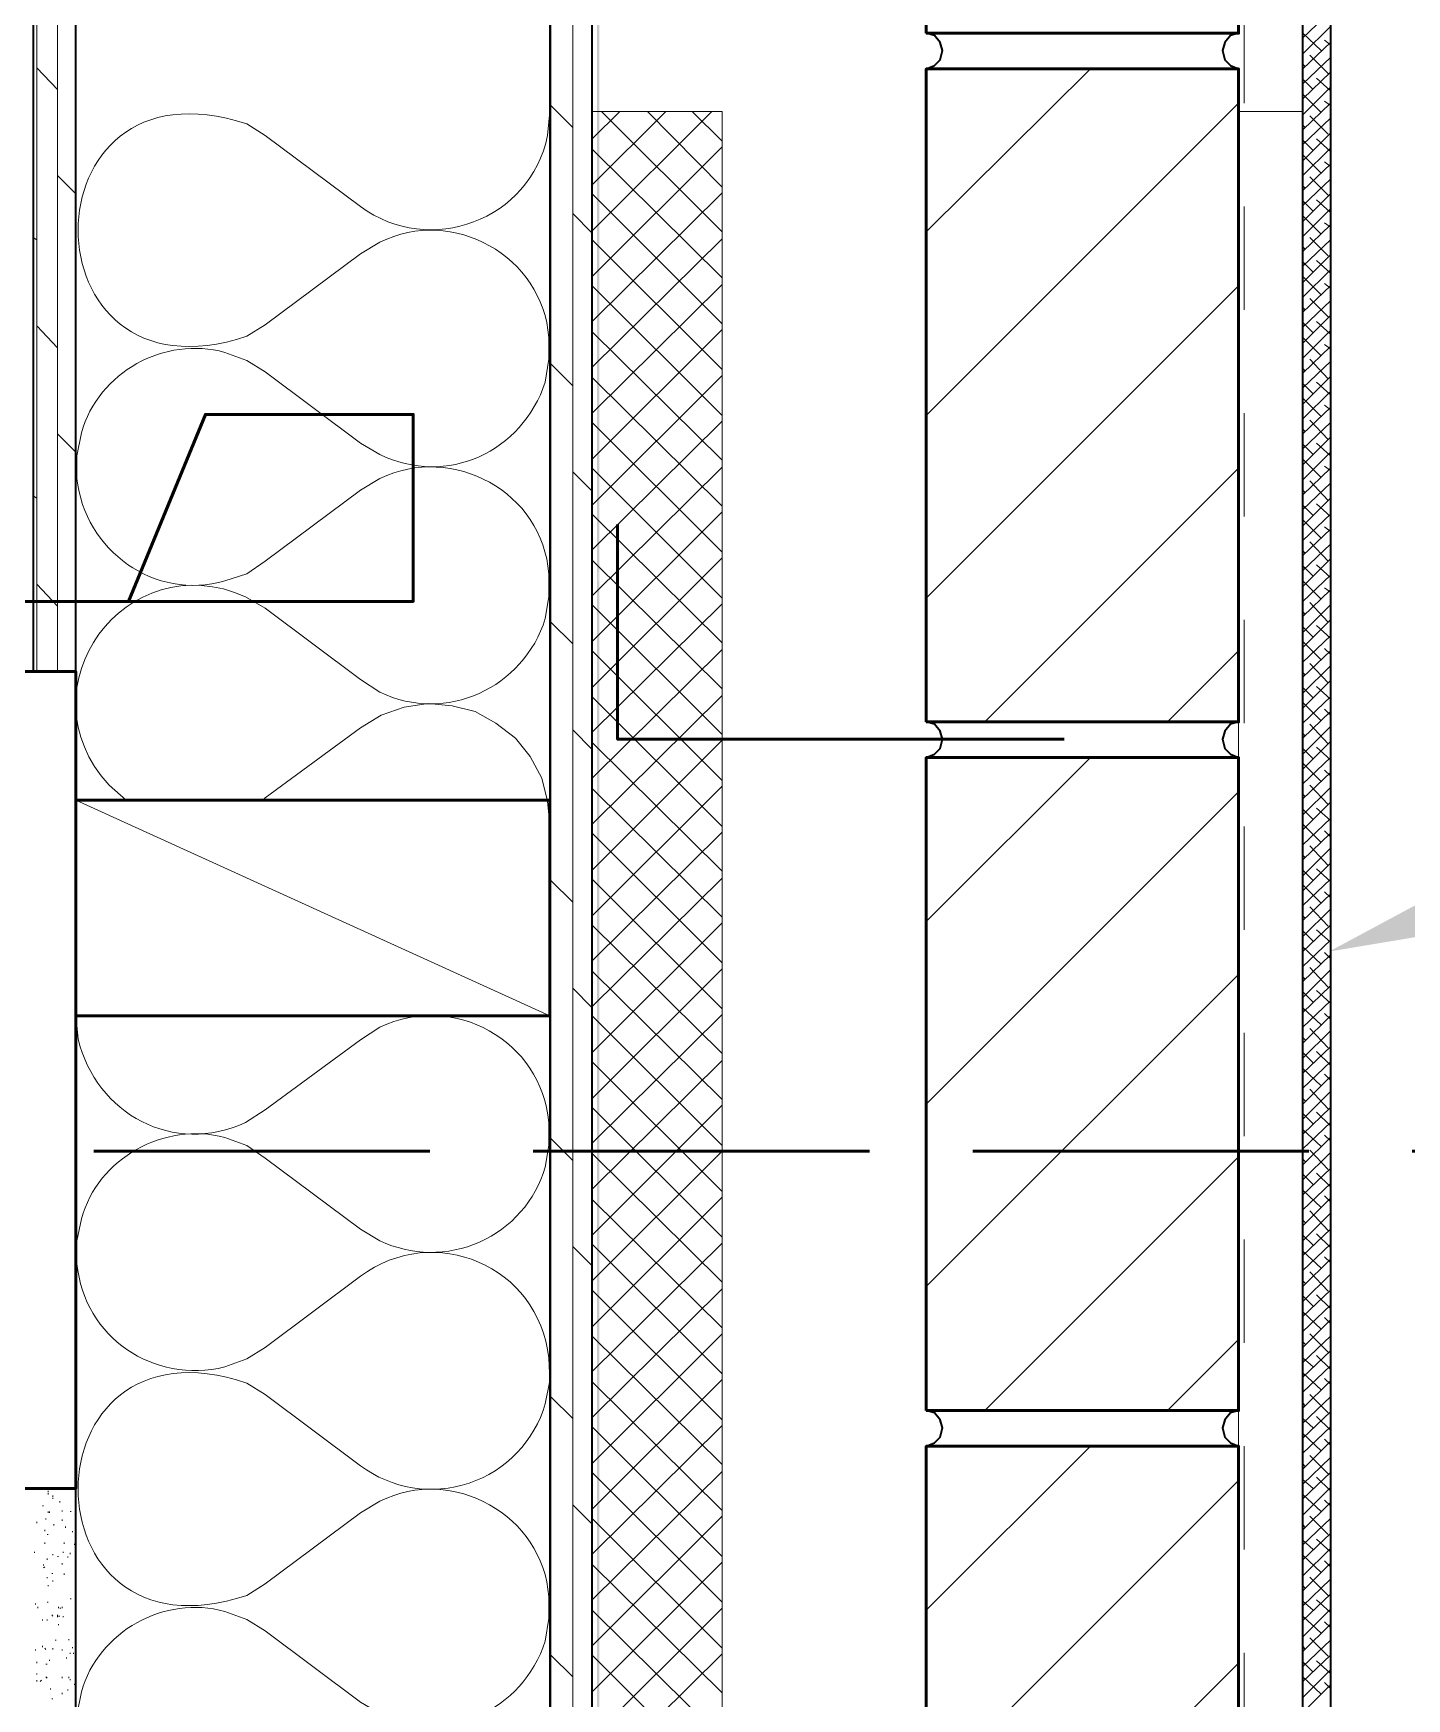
# Model space of a CAD drawing. Header units: inches. Extents: x 5 to 516, y -193 to 129.
# Drawn here: x 354.101 to 355.43, y -32.213 to -30.601 of the extents above; entities that cross this region are included whole.
import ezdxf

# ---------------------------------------------------------------- set-up
doc = ezdxf.new("R2010")
doc.units = ezdxf.units.IN
doc.header["$MEASUREMENT"] = 0
doc.linetypes.add('PDF_IMPORT', pattern=[1, 0.8, -0.2])
doc.layers.add('PDF5_Geometry', color=7, linetype='Continuous')
doc.layers.add('PDF5_Solid Fills', color=7, linetype='Continuous')

msp = doc.modelspace()

# ---------------------------------------------------------------- linework, layer by layer
at = {"layer": 'PDF5_Geometry', "lineweight": 35}
for points in [[(354.1010291, -25.8667866), (354.1010291, -31.2190091), (354.1421402, -31.2190091), (354.1421402, -25.8667866)], [(355.3299178, -34.3023421), (355.3299178, -26.1045638), (355.3565845, -26.1045638), (355.3565845, -34.3023421)]]:
    msp.add_lwpolyline(points, close=True, dxfattribs=at)
at = {"layer": 'PDF5_Geometry', "lineweight": 15}
for points in [[(354.1043635, -31.2190096), (354.1043635, -25.8667872)], [(354.1243626, -31.2190096), (354.1243626, -25.8667872)], [(354.6021414, -35.2812319), (354.6021414, -25.9678976)], [(354.6232505, -35.2812319), (354.6232505, -25.9678976)], [(355.3299178, -30.6056763), (355.3565845, -30.5801208)], [(355.3299178, -30.6212313), (355.3565845, -30.5945646)], [(355.3299178, -30.6356763), (355.3565845, -30.6101207)], [(355.3476972, -30.6178981), (355.3299194, -30.6012314)], [(355.3565857, -30.6123427), (355.3510301, -30.6078983)], [(355.3299178, -30.6501201), (355.3565845, -30.6245646)], [(355.33214, -30.6334541), (355.3299178, -30.6312319)], [(355.3543636, -30.6401205), (355.3365858, -30.6223427)], [(354.1243626, -30.6556754), (354.1043626, -30.6345643)], [(354.9654746, -30.7934533), (355.1243635, -30.6356755)], [(355.3299178, -30.6645651), (355.3565845, -30.6390095)], [(355.3399186, -30.6556754), (355.3299186, -30.6456754)], [(355.3565857, -30.6567865), (355.3432524, -30.6445643)], [(355.3299178, -30.68012), (355.3565845, -30.6534534)], [(355.3476972, -30.6778979), (355.3299194, -30.6601201)], [(354.5988069, -30.7001203), (354.6010291, -30.676787)], [(354.6232505, -30.6923429), (354.6021394, -30.6712318)], [(354.6421397, -30.7923422), (354.7576953, -30.6767866)], [(354.6421397, -30.7034535), (354.6688064, -30.6767869)], [(354.6421397, -30.7478984), (354.7132509, -30.6767873)], [(354.7676958, -30.7934533), (354.6510292, -30.6767866)], [(354.7676958, -30.7501206), (354.6954736, -30.6767872)], [(354.7676958, -30.7056757), (354.738807, -30.6767868)], [(354.9654746, -30.9712317), (355.2676969, -30.6690095)], [(355.3299178, -30.694565), (355.3565845, -30.6690095)], [(355.3565857, -30.6712315), (355.3510301, -30.666787)], [(354.4176957, -30.7690092), (354.3254735, -30.7001203), (354.3076957, -30.6890092)], [(355.3299178, -30.7090089), (355.3565845, -30.6834533)], [(355.33214, -30.6923429), (355.3299178, -30.6901207)], [(355.3543636, -30.6990093), (355.3365858, -30.6812315)], [(354.6421397, -30.8367871), (354.7676953, -30.7112315)], [(355.3299178, -30.7245649), (355.3565845, -30.6978983)], [(355.3299178, -30.7390088), (355.3565845, -30.7123421)], [(355.3399186, -30.7145653), (355.3299186, -30.7045653)], [(355.3565857, -30.7156753), (355.3432524, -30.703453)], [(354.7676958, -30.8378982), (354.6421403, -30.7134537)], [(355.3299178, -30.7534538), (355.3565845, -30.7278982)], [(355.3476972, -30.7367866), (355.3299194, -30.7190089)], [(355.3565857, -30.7301203), (355.3510301, -30.7256758)], [(354.1421397, -30.756787), (354.1243619, -30.7390092)], [(355.3299178, -30.7678976), (355.3565845, -30.7423421)], [(355.3543636, -30.757898), (355.3365858, -30.7401203)], [(354.6421397, -30.8801198), (354.7676953, -30.7556754)], [(354.7676958, -30.8823419), (354.6421403, -30.7567864)], [(355.33214, -30.7512316), (355.3299178, -30.7490094)], [(355.3299178, -30.7834537), (355.3565845, -30.756787)], [(354.6421397, -30.7945643), (354.6232509, -30.7756754)], [(355.3299178, -30.7978987), (355.3565845, -30.771232)], [(355.3399186, -30.773453), (355.3299186, -30.763453)], [(355.3565857, -30.7745652), (355.3432524, -30.7623429)], [(355.3299178, -30.8123425), (355.3565845, -30.786787)], [(355.3476972, -30.7956754), (355.3299194, -30.7778976)], [(355.3565857, -30.789009), (355.3510301, -30.7845646)], [(354.1043635, -30.8012307), (354.1010301, -30.7990085)], [(354.4365846, -30.8034534), (354.4176957, -30.8145645), (354.3254735, -30.8834534)], [(354.6421397, -30.9245647), (354.7676953, -30.8001203)], [(354.7676958, -30.9267868), (354.6421403, -30.8012313)], [(355.3299178, -30.8267864), (355.3565845, -30.8012308)], [(355.33214, -30.8101204), (355.3299178, -30.8078982)], [(355.3543636, -30.8167868), (355.3365858, -30.799009)], [(355.3299178, -30.8423424), (355.3565845, -30.8156758)], [(355.3399186, -30.8323428), (355.3299186, -30.8223428)], [(355.3565857, -30.8334539), (355.3432524, -30.8212317)], [(354.6021414, -30.8378982), (354.6010303, -30.8367871)], [(355.3299178, -30.8567863), (355.3565845, -30.8301196)], [(355.3476972, -30.8545642), (355.3299194, -30.8367864)], [(354.6421397, -30.9690096), (354.7676953, -30.8445652)], [(354.7676958, -30.9712317), (354.6421403, -30.8456762)], [(354.9654746, -31.147898), (355.2676969, -30.8456758)], [(355.3299178, -30.8712313), (355.3565845, -30.8456757)], [(355.3543636, -30.8756755), (355.3365858, -30.8578978)], [(355.3565857, -30.8478978), (355.3510301, -30.8434533)], [(355.3299178, -30.8856763), (355.3565845, -30.8601207)], [(355.33214, -30.8690092), (355.3299178, -30.8667869)], [(354.1243626, -30.9056755), (354.1043626, -30.8845643)], [(354.3076957, -30.8945648), (354.3254735, -30.8834537)], [(354.6421397, -31.0134534), (354.7676953, -30.8878978)], [(354.7676958, -31.0145644), (354.6421403, -30.89012)], [(355.3299178, -30.9012312), (355.3565845, -30.8745645)], [(355.3299178, -30.9156762), (355.3565845, -30.8890095)], [(355.3399186, -30.8912316), (355.3299186, -30.8812316)], [(355.3565857, -30.8923427), (355.3432524, -30.8801204)], [(354.5965846, -30.939009), (354.599918, -30.9167868), (354.599918, -30.8956756)], [(355.3299178, -30.93012), (355.3565845, -30.9045645)], [(355.3476972, -30.9134541), (355.3299194, -30.8956763)], [(355.3565857, -30.9067865), (355.3510301, -30.9023421)], [(354.4365846, -31.009009), (354.4176957, -30.9978979), (354.3254735, -30.929009), (354.3076957, -30.9178979), (354.2865846, -30.9101201)], [(354.6232505, -30.9423429), (354.6021394, -30.9212318)], [(355.3299178, -30.944565), (355.3565845, -30.9190095)], [(355.3543636, -30.9356754), (355.3365858, -30.9167865)], [(354.6421397, -31.0578983), (354.7676953, -30.9323427)], [(354.7676958, -31.0590093), (354.6421403, -30.9345649)], [(355.33214, -30.9278979), (355.3299178, -30.9256757)], [(355.3299178, -30.96012), (355.3565845, -30.9334533)], [(355.3299178, -30.9745649), (355.3565845, -30.9478983)], [(355.3399186, -30.9501204), (355.3299186, -30.9401204)], [(355.3476972, -30.9723428), (355.3299194, -30.954565)], [(355.3565857, -30.9512314), (355.3432524, -30.9390092)], [(355.3299178, -30.9890088), (355.3565845, -30.9634532)], [(355.3565857, -30.9656753), (355.3510301, -30.9612308)], [(354.6421397, -31.101231), (354.7676953, -30.9767865)], [(354.7676958, -31.1034542), (354.6421403, -30.9778987)], [(355.3299178, -31.0034538), (355.3565845, -30.9778982)], [(355.33214, -30.9867867), (355.3299178, -30.9845644)], [(355.3543636, -30.9945653), (355.3365858, -30.9756764)], [(354.1421397, -31.006787), (354.1243619, -30.9890092)], [(354.1476957, -30.9878979), (354.1432513, -31.0101201), (354.1432513, -31.0323423)], [(355.3299178, -31.0190087), (355.3565845, -30.992342)], [(355.3399186, -31.0090091), (355.3299186, -30.9990091)], [(355.3565857, -31.0101202), (355.3432524, -30.997898)], [(355.3299178, -31.0334537), (355.3565845, -31.006787)], [(355.3476972, -31.0312316), (355.3299194, -31.0134538)], [(354.4365846, -31.032342), (354.4176957, -31.0434532), (354.3254735, -31.1123421)], [(354.6421397, -31.0445644), (354.6232509, -31.0256755)], [(354.6421397, -31.1456759), (354.7676953, -31.0212314)], [(354.7676958, -31.147898), (354.6421403, -31.0223425)], [(355.0221401, -31.2678977), (355.2676957, -31.0223421)], [(355.3299178, -31.0478987), (355.3565845, -31.0223431)], [(355.3543636, -31.053454), (355.3365858, -31.0345651)], [(355.3565857, -31.0245652), (355.3510301, -31.0201207)], [(354.1043635, -31.0512308), (354.1010301, -31.0490085)], [(355.3299178, -31.0623425), (355.3565845, -31.036787)], [(355.33214, -31.0456754), (355.3299178, -31.0434532)], [(355.3299178, -31.0778986), (355.3565845, -31.0512319)], [(354.6421397, -31.1901197), (354.7676953, -31.0645641)], [(354.7676958, -31.1912319), (354.6421403, -31.0667874)], [(355.3299178, -31.0923425), (355.3565845, -31.0667869)], [(355.3399186, -31.0678979), (355.3299186, -31.0578979)], [(355.3565857, -31.0690089), (355.3432524, -31.0567867)], [(355.3299178, -31.1067863), (355.3565845, -31.0812308)], [(355.3476972, -31.0901203), (355.3299194, -31.0723425)], [(355.3565857, -31.0834539), (355.3510301, -31.0790095)], [(354.6021414, -31.0878982), (354.6010303, -31.0867871)], [(355.3299178, -31.1212313), (355.3565845, -31.0956757)], [(355.3543636, -31.1123428), (355.3365858, -31.0934539)], [(354.2865846, -31.1312312), (354.3076957, -31.1245645), (354.3254735, -31.1123423)], [(354.6421397, -31.2345646), (354.7676953, -31.109009)], [(354.7676958, -31.2356756), (354.6421403, -31.1112312)], [(355.33214, -31.1045642), (355.3299178, -31.102342)], [(355.3299178, -31.1367874), (355.3565845, -31.1101207)], [(355.3565857, -31.1278977), (355.3432524, -31.1156755)], [(354.5965846, -31.1678976), (354.599918, -31.1467865), (354.599918, -31.1245643)], [(355.3299178, -31.1512312), (355.3565845, -31.1256757)], [(355.3399186, -31.1267866), (355.3299186, -31.1167866)], [(355.3476972, -31.1490091), (355.3299194, -31.1312313)], [(354.1243626, -31.1556755), (354.1043626, -31.1345644)], [(354.4365846, -31.2390087), (354.4176957, -31.2267865), (354.3254735, -31.1578976), (354.3065846, -31.1467865)], [(355.3299178, -31.1656762), (355.3565845, -31.1401206)], [(355.3565857, -31.1423427), (355.3510301, -31.1378982)], [(354.6421397, -31.2778984), (354.7676953, -31.1534539)], [(354.7676958, -31.2801205), (354.6421403, -31.154565)], [(355.3299178, -31.1812311), (355.3565845, -31.1545645)], [(355.33214, -31.1634541), (355.3299178, -31.1612318)], [(355.3543636, -31.1712315), (355.3365858, -31.1523426)], [(354.6232505, -31.1923429), (354.6021394, -31.1712318)], [(355.3299178, -31.1956761), (355.3565845, -31.1690094)], [(355.3399186, -31.1856754), (355.3299186, -31.1756754)], [(355.3565857, -31.1867876), (355.3432524, -31.1745654)], [(355.3299178, -31.21012), (355.3565845, -31.1845644)], [(355.3476972, -31.2078978), (355.3299194, -31.1901201)], [(354.6421397, -31.3223422), (354.7676953, -31.1978977)], [(354.7676958, -31.3245643), (354.6421403, -31.1990087)], [(355.1988075, -31.2678977), (355.2676964, -31.1990088)], [(355.3299178, -31.224565), (355.3565845, -31.1990094)], [(355.3543636, -31.2301203), (355.3365858, -31.2112314)], [(355.3565857, -31.2023425), (355.3510301, -31.196787)], [(355.3299178, -31.2401199), (355.3565845, -31.2134532)], [(355.33214, -31.2223428), (355.3299178, -31.2201206)], [(355.3299178, -31.2545649), (355.3565845, -31.2278982)], [(354.6421397, -31.3667871), (354.7676953, -31.2423426)], [(354.7676958, -31.3690092), (354.6421403, -31.2434536)], [(355.3299178, -31.2690087), (355.3565845, -31.2434532)], [(355.3399186, -31.2445653), (355.3299186, -31.2345653)], [(355.3565857, -31.2456752), (355.3432524, -31.233453)], [(354.6010292, -31.3678981), (354.5988069, -31.3445648), (354.5932514, -31.3223426), (354.5821403, -31.3012315), (354.5676958, -31.2834537), (354.5488069, -31.2690092), (354.5288069, -31.2578981), (354.5065847, -31.2523426), (354.4832514, -31.2501203), (354.459918, -31.2534537), (354.4376958, -31.2612314), (354.4176958, -31.2734537), (354.3254736, -31.3412315), (354.3232514, -31.3434537)], [(355.3299178, -31.2834537), (355.3565845, -31.2578982)], [(355.3476972, -31.2667866), (355.3299194, -31.2490088)], [(355.3565857, -31.2612313), (355.3510301, -31.2556757)], [(354.6421397, -31.2945644), (354.6232509, -31.2756755)], [(355.3299178, -31.2990086), (355.3565845, -31.272342)], [(355.3543636, -31.289009), (355.3365858, -31.2701202)], [(354.6421397, -31.411232), (354.7676953, -31.2856764)], [(354.7676958, -31.4123419), (354.6421403, -31.2878974)], [(355.33214, -31.2812316), (355.3299178, -31.2790094)], [(355.3299178, -31.3134536), (355.3565845, -31.286787)], [(355.3565857, -31.3045651), (355.3432524, -31.2923429)], [(354.9654746, -31.4612311), (355.1243635, -31.3023422)], [(355.3299178, -31.3278986), (355.3565845, -31.3023431)], [(355.3399186, -31.303454), (355.3299186, -31.293454)], [(355.3476972, -31.3256765), (355.3299194, -31.3078987)], [(355.3299178, -31.3423425), (355.3565845, -31.3167869)], [(355.3565857, -31.32012), (355.3510301, -31.3145645)], [(354.1743624, -31.3290087), (354.191029, -31.3434532)], [(354.6021414, -31.3378982), (354.6010303, -31.3367871)], [(354.6421397, -31.4556757), (354.7676953, -31.3301202)], [(354.7676958, -31.4567868), (354.6421403, -31.3323423)], [(354.9654746, -31.6378985), (355.2676969, -31.3356762)], [(355.3299178, -31.3578985), (355.3565845, -31.3312319)], [(355.33214, -31.3401203), (355.3299178, -31.3378981)], [(355.3543636, -31.3478978), (355.3365858, -31.3290089)], [(354.1421397, -31.3434535), (354.6010286, -31.5523424)], [(355.3299178, -31.3723424), (355.3565845, -31.3456757)], [(355.3399186, -31.3623428), (355.3299186, -31.3523428)], [(355.3565857, -31.3634539), (355.3432524, -31.3512316)], [(355.3299178, -31.3867874), (355.3565845, -31.3612318)], [(355.3476972, -31.3845641), (355.3299194, -31.3667863)], [(355.3565857, -31.3790088), (355.3510301, -31.3734532)], [(354.6421397, -31.4990096), (354.7676953, -31.3745651)], [(354.7676958, -31.5012317), (354.6421403, -31.3756761)], [(355.3299178, -31.4012312), (355.3565845, -31.3756757)], [(355.3543636, -31.4067866), (355.3365858, -31.3878977)], [(355.3299178, -31.4167873), (355.3565845, -31.3901206)], [(355.33214, -31.3990091), (355.3299178, -31.3967869)], [(355.3299178, -31.4312311), (355.3565845, -31.4045645)], [(354.6232505, -31.4423429), (354.6021394, -31.4212318)], [(354.6421397, -31.5434533), (354.7676953, -31.4190089)], [(354.7676958, -31.5456755), (354.6421403, -31.4201199)], [(355.3299178, -31.4456761), (355.3565845, -31.4201206)], [(355.3399186, -31.4212316), (355.3299186, -31.4112316)], [(355.3565857, -31.4223426), (355.3432524, -31.4101204)], [(355.3299178, -31.46012), (355.3565845, -31.4345644)], [(355.3476972, -31.443454), (355.3299194, -31.4256762)], [(355.3565857, -31.4378975), (355.3510301, -31.432342)], [(355.3299178, -31.475676), (355.3565845, -31.4490094)], [(355.3543636, -31.4656753), (355.3365858, -31.4467864)], [(354.6421397, -31.5878982), (354.7676953, -31.4623427)], [(354.7676958, -31.5890093), (354.6421403, -31.4645648)], [(355.33214, -31.4578979), (355.3299178, -31.4556756)], [(355.3299178, -31.4901199), (355.3565845, -31.4645643)], [(355.3399186, -31.4801203), (355.3299186, -31.4701203)], [(355.3565857, -31.4812314), (355.3432524, -31.4690092)], [(355.3299178, -31.5045649), (355.3565845, -31.4790093)], [(355.3476972, -31.5023428), (355.3299194, -31.4856761)], [(355.3299178, -31.5190088), (355.3565845, -31.4934532)], [(355.3565857, -31.4967874), (355.3510301, -31.4912319)], [(354.6421397, -31.632342), (354.7676953, -31.5067864)], [(354.7676958, -31.6334542), (354.6421403, -31.5090097)], [(354.9654746, -31.8145647), (355.2676969, -31.5123425)], [(355.3299178, -31.5345648), (355.3565845, -31.5078981)], [(355.33214, -31.5167866), (355.3299178, -31.5145644)], [(355.3543636, -31.5245652), (355.3365858, -31.5056763)], [(354.6421397, -31.5445644), (354.6232509, -31.5256755)], [(355.3299178, -31.5490087), (355.3565845, -31.5234531)], [(355.3399186, -31.5390091), (355.3299186, -31.5290091)], [(355.3565857, -31.5401201), (355.3432524, -31.5278979)], [(355.3299178, -31.5634537), (355.3565845, -31.5378981)], [(355.3476972, -31.5612315), (355.3299194, -31.5445649)], [(355.3565857, -31.5556762), (355.3510301, -31.5501206)], [(354.1421397, -31.552343), (354.1443619, -31.5745652)], [(354.4365846, -31.563453), (354.4176957, -31.5756752), (354.3254735, -31.643453)], [(354.6421397, -31.6756758), (354.7676953, -31.5512314)], [(354.7676958, -31.677898), (354.6421403, -31.5523424)], [(355.3299178, -31.5790086), (355.3565845, -31.5523419)], [(355.3299178, -31.5934536), (355.3565845, -31.5667869)], [(355.3543636, -31.583454), (355.3365858, -31.5645651)], [(355.33214, -31.5756765), (355.3299178, -31.5734543)], [(355.3299178, -31.6078986), (355.3565845, -31.582343)], [(354.6021414, -31.5878982), (354.6010303, -31.5867871)], [(354.6421397, -31.7201207), (354.7676953, -31.5956763)], [(354.7676958, -31.7223429), (354.6421403, -31.5967873)], [(355.3299178, -31.6223424), (355.3565845, -31.5967869)], [(355.3399186, -31.5978978), (355.3299186, -31.5878978)], [(355.3565857, -31.60012), (355.3432524, -31.5867866)], [(355.3299178, -31.6378985), (355.3565845, -31.6112318)], [(355.3476972, -31.6201203), (355.3299194, -31.6034536)], [(355.3565857, -31.6145649), (355.3510301, -31.6090094)], [(355.3299178, -31.6523423), (355.3565845, -31.6256757)], [(355.3543636, -31.6423427), (355.3365858, -31.6234538)], [(354.3065842, -31.6556763), (354.325473, -31.6434541)], [(354.6421397, -31.7645645), (354.7676953, -31.6390089)], [(354.7676958, -31.7667866), (354.6421403, -31.6412311)], [(355.33214, -31.6345641), (355.3299178, -31.6323419)], [(355.3299178, -31.6667873), (355.3565845, -31.6412318)], [(355.3399186, -31.6567866), (355.3299186, -31.6467866)], [(355.3565857, -31.6590098), (355.3432524, -31.6456765)], [(355.3299178, -31.6812312), (355.3565845, -31.6556756)], [(355.3476972, -31.679009), (355.3299194, -31.6623424)], [(354.6232505, -31.692343), (354.6021394, -31.6712318)], [(355.3299178, -31.6967872), (355.3565845, -31.6701206)], [(355.3565857, -31.6734537), (355.3510301, -31.6678981)], [(354.6421397, -31.8090094), (354.7676953, -31.6834538)], [(354.7676958, -31.8101205), (354.6421403, -31.685676)], [(355.0221401, -31.9345644), (355.2676957, -31.6890088)], [(355.3299178, -31.7112311), (355.3565845, -31.6845644)], [(355.33214, -31.693454), (355.3299178, -31.6912318)], [(355.3543636, -31.7012315), (355.3365858, -31.6823426)], [(355.3299178, -31.7256761), (355.3565845, -31.7001205)], [(355.3399186, -31.7156753), (355.3299186, -31.7056753)], [(355.3565857, -31.7178975), (355.3432524, -31.7045641)], [(354.6421397, -31.8534543), (354.7676953, -31.7278987)], [(355.3299178, -31.7401199), (355.3565845, -31.7145644)], [(355.3476972, -31.7378978), (355.3299194, -31.7212311)], [(355.3565857, -31.7323425), (355.3510301, -31.7267869)], [(354.7676958, -31.8545642), (354.6421403, -31.7301198)], [(355.3299178, -31.755676), (355.3565845, -31.7290093)], [(355.3299178, -31.770121), (355.3565845, -31.7434543)], [(355.3543636, -31.7601202), (355.3365858, -31.7412314)], [(354.1476957, -31.7490086), (354.1432513, -31.7701197), (354.1432513, -31.7923419)], [(355.33214, -31.7523428), (355.3299178, -31.7501206)], [(355.3299178, -31.7845648), (355.3565845, -31.7590093)], [(354.6421397, -31.7945644), (354.6232509, -31.7756755)], [(354.6421397, -31.896787), (354.7676953, -31.7723426)], [(354.7676958, -31.8990091), (354.6421403, -31.7734536)], [(355.3299178, -31.7990087), (355.3565845, -31.7734531)], [(355.3399186, -31.7745652), (355.3299186, -31.7645652)], [(355.3565857, -31.7767874), (355.3432524, -31.763454)], [(355.3299178, -31.8145647), (355.3565845, -31.7878981)], [(355.3476972, -31.7967866), (355.3299194, -31.7801199)], [(355.3565857, -31.7912312), (355.3510301, -31.7856757)], [(354.4176958, -31.8045644), (354.3254736, -31.8734533)], [(355.3299178, -31.8290086), (355.3565845, -31.8023419)], [(355.33214, -31.8112315), (355.3299178, -31.8090093)], [(355.3543636, -31.819009), (355.3365858, -31.8001201)], [(354.6421397, -31.9412319), (354.7676953, -31.8167875)], [(354.7676958, -31.943454), (354.6421403, -31.8178985)], [(355.3299178, -31.8434536), (355.3565845, -31.817898)], [(355.3399186, -31.833454), (355.3299186, -31.823454)], [(355.3565857, -31.8356761), (355.3432524, -31.8223428)], [(354.6021414, -31.8378983), (354.6010303, -31.8367871)], [(355.3299178, -31.8578986), (355.3565845, -31.832343)], [(355.3476972, -31.8556764), (355.3299194, -31.8390098)], [(355.3299178, -31.8734535), (355.3565845, -31.8467868)], [(355.3565857, -31.85012), (355.3510301, -31.8445644)], [(354.2865846, -31.8923419), (354.3076957, -31.8845642), (354.3254735, -31.873453)], [(354.6421397, -31.9856757), (354.7676953, -31.8601201)], [(354.7676958, -31.9867867), (354.6421403, -31.8623423)], [(355.1988075, -31.9345644), (355.2676964, -31.8656755)], [(355.3299178, -31.8878985), (355.3565845, -31.8623429)], [(355.33214, -31.8701203), (355.3299178, -31.8678981)], [(355.3543636, -31.8778978), (355.3365858, -31.86012)], [(354.6010292, -31.9056755), (354.5999181, -31.8834533)], [(355.3299178, -31.9023423), (355.3565845, -31.8767868)], [(355.3399186, -31.8923427), (355.3299186, -31.8834539)], [(355.3565857, -31.8945649), (355.3432524, -31.8812315)], [(354.6421397, -32.0301206), (354.7676953, -31.904565)], [(355.3299178, -31.9167873), (355.3565845, -31.8912318)], [(355.3299178, -31.9323423), (355.3565845, -31.9056756)], [(355.3476972, -31.9145652), (355.3299194, -31.8978985)], [(355.3565857, -31.9090099), (355.3510301, -31.9034543)], [(354.6232505, -31.942343), (354.6021394, -31.9212319)], [(354.7676958, -32.0312316), (354.6421403, -31.9067872)], [(355.3299178, -31.9467872), (355.3565845, -31.9212317)], [(355.3543636, -31.9367876), (355.3365858, -31.9190099)], [(355.33214, -31.9301201), (355.3299178, -31.9267868)], [(355.3299178, -31.9612311), (355.3565845, -31.9356755)], [(354.6421397, -32.0734533), (354.7676953, -31.9490088)], [(354.7676958, -32.0756765), (354.6421403, -31.950121)], [(355.3299178, -31.9756761), (355.3565845, -31.9501205)], [(355.3399186, -31.9512315), (355.3299186, -31.9423426)], [(355.3565857, -31.9534536), (355.3432524, -31.9401203)], [(354.9654746, -32.1278978), (355.1243635, -31.9690089)], [(355.3299178, -31.991231), (355.3565845, -31.9645643)], [(355.3476972, -31.973454), (355.3299194, -31.9567873)], [(355.3565857, -31.9678975), (355.3510301, -31.9623419)], [(355.3299178, -32.005676), (355.3565845, -31.9801204)], [(355.33214, -31.9890089), (355.3299178, -31.9856755)], [(355.3543636, -31.9956753), (355.3365858, -31.9778975)], [(354.6421397, -32.1178982), (354.7676953, -31.9934537)], [(354.7676958, -32.1201203), (354.6421403, -31.9945648)], [(354.9654746, -32.3045652), (355.2676969, -32.0023429)], [(355.3299178, -32.020121), (355.3565845, -31.9945654)], [(355.3399186, -32.0101203), (355.3299186, -32.0012314)], [(355.3565857, -32.0123424), (355.3432524, -31.9990091)], [(354.1154741, -32.0134535), (354.1154741, -32.0123423)], [(354.1154741, -32.0145645), (354.1154741, -32.0156756)], [(354.1199184, -32.0167867), (354.1199184, -32.0178978)], [(355.3299178, -32.0356759), (355.3565845, -32.0090092)], [(355.3476972, -32.0323427), (355.3299194, -32.015676)], [(354.1110299, -32.0267874), (354.1099187, -32.0267874)], [(354.1154741, -32.0323427), (354.1154741, -32.0334538)], [(354.1165841, -32.0334538), (354.1165841, -32.0323427)], [(354.1199184, -32.020121), (354.1199184, -32.0190099)], [(354.1265848, -32.0234531), (354.1265848, -32.0223419)], [(354.1288069, -32.0312316), (354.1288069, -32.0323428)], [(354.1376954, -32.0323427), (354.1365843, -32.0323427)], [(354.4365846, -32.0223425), (354.4176957, -32.0334536), (354.3254735, -32.1023425)], [(354.6421397, -32.0445644), (354.6232509, -32.0256755)], [(355.3299178, -32.0501209), (355.3565845, -32.0234542)], [(355.3565857, -32.0267874), (355.3510301, -32.0212318)], [(354.1043635, -32.0434534), (354.1043635, -32.0423423)], [(354.1121398, -32.0512308), (354.1121398, -32.0501197)], [(354.113252, -32.0390091), (354.113252, -32.0401202)], [(354.1210306, -32.0456755), (354.1210306, -32.0445644)], [(354.1288069, -32.0401202), (354.1288069, -32.0412313)], [(354.1321412, -32.0478988), (354.1321412, -32.0467877)], [(354.6421397, -32.162342), (354.7676953, -32.0367864)], [(354.7676958, -32.1645652), (354.6421403, -32.0390097)], [(355.3299178, -32.0645648), (355.3565845, -32.0390092)], [(355.33214, -32.0478988), (355.3299178, -32.0445654)], [(355.3543636, -32.0545652), (355.3365858, -32.0367874)], [(354.1121398, -32.0623426), (354.1121398, -32.0634537)], [(354.1154741, -32.0545652), (354.114363, -32.0545652)], [(354.131029, -32.0623426), (354.131029, -32.0634537)], [(354.1388076, -32.0512308), (354.1388076, -32.0523419)], [(354.1410298, -32.0645648), (354.1410298, -32.0634536)], [(355.3299178, -32.0790086), (355.3565845, -32.0534531)], [(355.3399186, -32.069009), (355.3299186, -32.0601201)], [(355.3565857, -32.0712312), (355.3432524, -32.0590089)], [(354.1021413, -32.0723422), (354.1021413, -32.0712311)], [(354.1143619, -32.0790086), (354.1143619, -32.0778975)], [(354.1199184, -32.0745644), (354.1199184, -32.0734532)], [(354.1243626, -32.0756765), (354.1254738, -32.0756765)], [(354.1288069, -32.0823429), (354.1288069, -32.0834541)], [(354.1299191, -32.0723422), (354.1299191, -32.0712311)], [(354.1343634, -32.0756765), (354.1343634, -32.0767877)], [(354.1365855, -32.0734533), (354.1365855, -32.0723422)], [(354.6421397, -32.2067869), (354.7676953, -32.0812313)], [(355.3299178, -32.0945647), (355.3565845, -32.067898)], [(355.3299178, -32.1090097), (355.3565845, -32.082343)], [(355.3476972, -32.0912315), (355.3299194, -32.0745648)], [(355.3565857, -32.0856761), (355.3510301, -32.0801206)], [(354.1121398, -32.0856761), (354.1110287, -32.0867873)], [(354.1110299, -32.0845651), (354.1110299, -32.083454)], [(354.1143619, -32.0967868), (354.1143619, -32.0956757)], [(354.1199184, -32.0923425), (354.1188073, -32.0923425)], [(354.1199184, -32.10012), (354.1199184, -32.0990089)], [(354.131029, -32.0934536), (354.131029, -32.0923425)], [(354.1421397, -32.0867872), (354.1421397, -32.0856761)], [(354.6021414, -32.0878983), (354.6010303, -32.0867872)], [(354.7676958, -32.2078979), (354.6421403, -32.0834535)], [(355.3299178, -32.1234535), (355.3565845, -32.097898)], [(355.3543636, -32.1134539), (355.3365858, -32.0956761)], [(354.1154741, -32.1045643), (354.1154741, -32.1034532)], [(354.1421397, -32.1112318), (354.1421397, -32.1101207)], [(354.3076957, -32.1134539), (354.3254735, -32.1023428)], [(354.5965846, -32.1578981), (354.599918, -32.1356759), (354.599918, -32.1145648)], [(355.33214, -32.1067864), (355.3299178, -32.1034531)], [(355.3299178, -32.1378985), (355.3565845, -32.1123429)], [(354.1032513, -32.1212314), (354.1032513, -32.1223425)], [(354.1054734, -32.1256756), (354.1054734, -32.1245645)], [(354.1154741, -32.1201203), (354.114363, -32.1201203)], [(354.1254748, -32.1256756), (354.1254748, -32.1245645)], [(354.1265848, -32.1256756), (354.1276959, -32.1256756)], [(354.1288069, -32.1245646), (354.1288069, -32.1256757)], [(354.1376954, -32.1167871), (354.1365843, -32.1167871)], [(354.4365846, -32.2278981), (354.4176957, -32.216787), (354.3254735, -32.1478981), (354.3076957, -32.136787), (354.2865846, -32.1290092)], [(354.6421397, -32.2512318), (354.7676953, -32.1256762)], [(354.7676958, -32.2523428), (354.6421403, -32.1278984)], [(355.3299178, -32.1534534), (355.3565845, -32.1267868)], [(355.3399186, -32.1278978), (355.3299186, -32.1190089)], [(355.3565857, -32.1301199), (355.3432524, -32.1178977)], [(354.1099177, -32.1367874), (354.1099177, -32.1378985)], [(354.1143619, -32.1378985), (354.1143619, -32.1367874)], [(354.1188062, -32.132342), (354.1199173, -32.1334532)], [(354.1243626, -32.1334542), (354.1243626, -32.1323431)], [(354.1243626, -32.1345642), (354.1243626, -32.1334531)], [(354.1265848, -32.1334542), (354.1254737, -32.1334542)], [(354.1254748, -32.1423428), (354.1254748, -32.1412317)], [(354.1299191, -32.1345642), (354.1299191, -32.1334531)], [(354.1421397, -32.1367874), (354.1421397, -32.1356763)], [(355.3299178, -32.1678984), (355.3565845, -32.1412317)], [(355.3476972, -32.1501202), (355.3299194, -32.1334536)], [(355.3565857, -32.1445649), (355.3510301, -32.1390093)], [(354.1232504, -32.1567866), (354.1221393, -32.1567866)], [(354.1388076, -32.1645652), (354.1388076, -32.1634541)], [(355.3299178, -32.1823423), (355.3565845, -32.1567867)], [(355.33214, -32.1656763), (355.3299178, -32.1623429)], [(355.3543636, -32.1723427), (355.3365858, -32.1545649)], [(354.1032513, -32.1656763), (354.1032513, -32.1667874)], [(354.1043635, -32.1790091), (354.1043635, -32.177898)], [(354.1121398, -32.1645652), (354.1132509, -32.1656763)], [(354.1165841, -32.1756759), (354.1165841, -32.176787)], [(354.1199184, -32.1656763), (354.1199184, -32.1645652)], [(354.1288069, -32.1667873), (354.1288069, -32.1656762)], [(354.1332512, -32.1745648), (354.1332512, -32.1734537)], [(354.1365855, -32.1690095), (354.1365855, -32.1701206)], [(354.1399176, -32.1690095), (354.1399176, -32.1701206)], [(354.6232505, -32.192343), (354.6021394, -32.1712319)], [(354.7676953, -32.17012), (354.6421397, -32.2945645), (354.6232509, -32.2756756)], [(354.7676958, -32.2967866), (354.6421403, -32.171231)], [(354.9654746, -32.4812315), (355.2676969, -32.1790092)], [(355.3299178, -32.1967873), (355.3565845, -32.1712317)], [(355.3399186, -32.1878976), (355.3299186, -32.1778976)], [(355.3565857, -32.1890098), (355.3432524, -32.1767876)], [(354.1043635, -32.1901197), (354.1043635, -32.1890086)], [(354.1043635, -32.1956762), (354.1043635, -32.1967873)], [(354.1088077, -32.1956762), (354.1076966, -32.1967873)], [(354.1143619, -32.1801201), (354.1132508, -32.1801201)], [(354.113252, -32.192343), (354.1143631, -32.1934541)], [(354.1288069, -32.192343), (354.1288069, -32.1934541)], [(354.1354733, -32.1934541), (354.1354733, -32.192343)], [(354.1365855, -32.1956762), (354.1365855, -32.1945651)], [(355.3299178, -32.2123422), (355.3565845, -32.1856755)], [(355.3476972, -32.209009), (355.3299194, -32.1923423)], [(354.1176962, -32.2045647), (354.1176962, -32.2034536)], [(354.1288069, -32.209009), (354.1288069, -32.2078979)], [(354.1343634, -32.2045647), (354.1343634, -32.2056758)], [(354.1410298, -32.2001205), (354.1410298, -32.1990093)], [(354.1476957, -32.206787), (354.1432513, -32.2290092), (354.1432513, -32.2512314)], [(355.3299178, -32.2267872), (355.3565845, -32.2001205)], [(355.3565857, -32.2034537), (355.3510301, -32.1978981)], [(354.1199184, -32.2134533), (354.1188073, -32.2134533)]]:
    msp.add_lwpolyline(points, dxfattribs=at)
at = {"layer": 'PDF5_Geometry', "lineweight": 35}
for points in [[(354.6010292, -25.9690092), (354.6010292, -35.2812319), (354.6421403, -35.2812319), (354.6421403, -25.9690092)], [(354.9654746, -30.6356763), (354.9732524, -30.6323429), (354.978808, -30.6267874), (354.9810302, -30.6178985), (354.978808, -30.6101207), (354.9732524, -30.603454), (354.9654746, -30.6012318)], [(355.2676959, -30.6012309), (355.2599181, -30.6034532), (355.2543626, -30.6101198), (355.2521403, -30.6178976), (355.2543626, -30.6267865), (355.2599181, -30.6323421), (355.2676959, -30.6356754)], [(354.9654746, -31.302343), (354.9732524, -31.2990096), (354.978808, -31.2934541), (354.9810302, -31.2845652), (354.978808, -31.2767874), (354.9732524, -31.2701207), (354.9654746, -31.2678985)], [(355.2676959, -31.2678977), (355.2599181, -31.2701199), (355.2543626, -31.2767866), (355.2521403, -31.2845643), (355.2543626, -31.2934532), (355.2599181, -31.2990088), (355.2676959, -31.3023421)], [(354.9654746, -31.9690097), (354.9732524, -31.9656764), (354.978808, -31.9601208), (354.9810302, -31.9512319), (354.978808, -31.9434541), (354.9732524, -31.9367875), (354.9654746, -31.9345652)], [(355.2676959, -31.9345644), (355.2599181, -31.9367866), (355.2543626, -31.9434533), (355.2521403, -31.9512311), (355.2543626, -31.9601199), (355.2599181, -31.9656755), (355.2676959, -31.9690088)], [(354.1421397, -35.3856766), (354.1421397, -32.0101208), (354.1010286, -32.0101208)]]:
    msp.add_lwpolyline(points, dxfattribs=at)
at = {"layer": 'PDF5_Geometry', "linetype": 'PDF_IMPORT', "lineweight": 15, "ltscale": 0.042222}
msp.add_lwpolyline([(355.2732523, -25.9690092), (355.2732523, -34.3023422)], dxfattribs=at)
at = {"layer": 'PDF5_Geometry', "lineweight": 50}
for points in [[(354.9654746, -30.6012318), (354.9654746, -29.9690095), (355.2676969, -29.9690095), (355.2676969, -30.6012318)], [(354.9654746, -31.2678985), (354.9654746, -30.6356763), (355.2676969, -30.6356763), (355.2676969, -31.2678985)], [(353.9965844, -32.0101208), (353.9965844, -31.2190096), (354.14214, -31.2190096), (354.14214, -32.0101208)], [(354.9654746, -31.9345652), (354.9654746, -31.302343), (355.2676969, -31.302343), (355.2676969, -31.9345652)], [(354.1421397, -31.3434541), (354.1421397, -31.552343), (354.6010286, -31.552343), (354.6010286, -31.3434541)], [(354.9654746, -32.6012319), (354.9654746, -31.9690097), (355.2676969, -31.9690097), (355.2676969, -32.6012319)]]:
    msp.add_lwpolyline(points, close=True, dxfattribs=at)
at = {"layer": 'PDF5_Geometry', "lineweight": 15}
for points in [[(354.7676958, -35.2812316), (354.7676958, -30.6767868), (354.6421403, -30.6767868), (354.6421403, -35.2812316)], [(354.1099177, -32.162343), (354.1099177, -32.1634542)], [(354.1354733, -32.1556755), (354.1354733, -32.1567866)]]:
    msp.add_lwpolyline(points, close=True, dxfattribs=at)
at = {"layer": 'PDF5_Geometry', "lineweight": 9}
msp.add_lwpolyline([(355.3299178, -34.635676), (355.3299178, -30.6767868), (355.2676956, -30.6767868), (355.2676956, -34.635676)], close=True, dxfattribs=at)
at = {"layer": 'PDF5_Geometry', "lineweight": 50}
for points in [[(353.8499169, -31.1512312), (354.4688058, -31.1512312), (354.4688058, -30.9701201), (354.2676947, -30.9701201), (354.1932503, -31.1512312)], [(355.0988071, -31.2845648), (354.6665848, -31.2845648), (354.6665848, -31.076787)]]:
    msp.add_lwpolyline(points, dxfattribs=at)
at = {"layer": 'PDF5_Geometry', "lineweight": 15}
for points in [[(354.599918, -31.6556752), (354.599918, -31.6778975), (354.5965846, -31.6990086, -0.461333454), (354.4365846, -31.7701197), (354.4176957, -31.7590086), (354.3254735, -31.6901197), (354.3076957, -31.6778975), (354.2865846, -31.6701197)], [(354.6010291, -31.9056761), (354.5965846, -31.9278984, -0.523713007), (354.4176957, -31.9878984), (354.3254735, -31.9190095), (354.3076957, -31.9078983)]]:
    msp.add_lwpolyline(points, format="xyb", dxfattribs=at)
at = {"layer": 'PDF5_Geometry', "linetype": 'PDF_IMPORT', "lineweight": 50, "ltscale": 0.406667}
msp.add_lwpolyline([(358.7143627, -33.893454), (358.7143627, -35.4967876), (353.7343631, -35.4967878), (353.7343615, -31.6834537), (356.3843632, -31.6834533), (356.3843635, -33.8934537), (358.7143638, -33.893454)], dxfattribs=at)
at = {"layer": 'PDF5_Geometry', "lineweight": 15}
for points in [[(354.3076957, -30.6890092), (354.0899364, -30.61675), (354.0899364, -30.9668241), (354.3076957, -30.8945648)], [(354.4176957, -30.7690092), (354.4849365, -30.8183611), (354.5823439, -30.782287), (354.5988069, -30.7001203)], [(354.599918, -30.8956756), (354.5947143, -30.8171386), (354.5067143, -30.7680275), (354.4365846, -30.8034534)], [(354.2865846, -30.9101201), (354.2282513, -30.8940275), (354.1638068, -30.9293053), (354.1476957, -30.9878979)], [(354.4365846, -31.009009), (354.5012143, -31.0406016), (354.574492, -31.0063608), (354.5965846, -30.939009)], [(354.599918, -31.1245643), (354.5945476, -31.0451569), (354.5067143, -30.9980643), (354.4365846, -31.032342)], [(354.1432513, -31.0323423), (354.1507513, -31.1018608), (354.2185846, -31.1511942), (354.2865846, -31.1312312)], [(354.3065846, -31.1467865), (354.1903068, -31.0944902), (354.0879364, -31.2350643), (354.1743624, -31.3290087)], [(354.4365846, -31.2390087), (354.5002328, -31.2700643), (354.5758069, -31.2348976), (354.5965846, -31.1678976)], [(354.599918, -31.6556752), (354.5934365, -31.5763789), (354.5075476, -31.5290826), (354.4365846, -31.563453)], [(354.1443619, -31.5745652), (354.161899, -31.6478245), (354.2372323, -31.6879541), (354.3065842, -31.6556763)], [(354.2865846, -31.6701197), (354.2281216, -31.6546012), (354.1633253, -31.6901938), (354.1476957, -31.7490086)], [(354.5999181, -31.8834533), (354.590344, -31.7945089), (354.4891958, -31.7514533), (354.4176958, -31.8045644)], [(354.1432513, -31.7923419), (354.1505105, -31.8645642), (354.2171772, -31.9084901), (354.2865846, -31.8923419)], [(354.3076957, -31.9078983), (354.0902698, -31.8348243), (354.0896957, -32.1859724), (354.3076957, -32.1134539)], [(354.599918, -32.1145648), (354.5947143, -32.0360277), (354.5067328, -31.9869166), (354.4365846, -32.0223425)], [(354.2865846, -32.1290092), (354.2282513, -32.1129166), (354.1638068, -32.1481944), (354.1476957, -32.206787)], [(354.4365846, -32.2278981), (354.5003439, -32.2589166), (354.5746217, -32.2254166), (354.5965846, -32.1578981)]]:
    msp.add_open_spline(points, degree=3, dxfattribs=at)
at = {"layer": 'PDF5_Solid Fills', "lineweight": 50, "transparency": 33554559}
for points in [[(354.646584, -25.9690092), (354.6488062, -35.2812319), (354.646584, -35.2812319)], [(354.6488084, -25.9690092), (354.6465862, -25.9690092), (354.6488084, -35.2812319)], [(355.5221402, -31.4623421), (355.3554735, -31.4901199), (355.5043624, -31.4101199)]]:
    msp.add_solid(points, dxfattribs=at)

doc.saveas('drawing.dxf')
